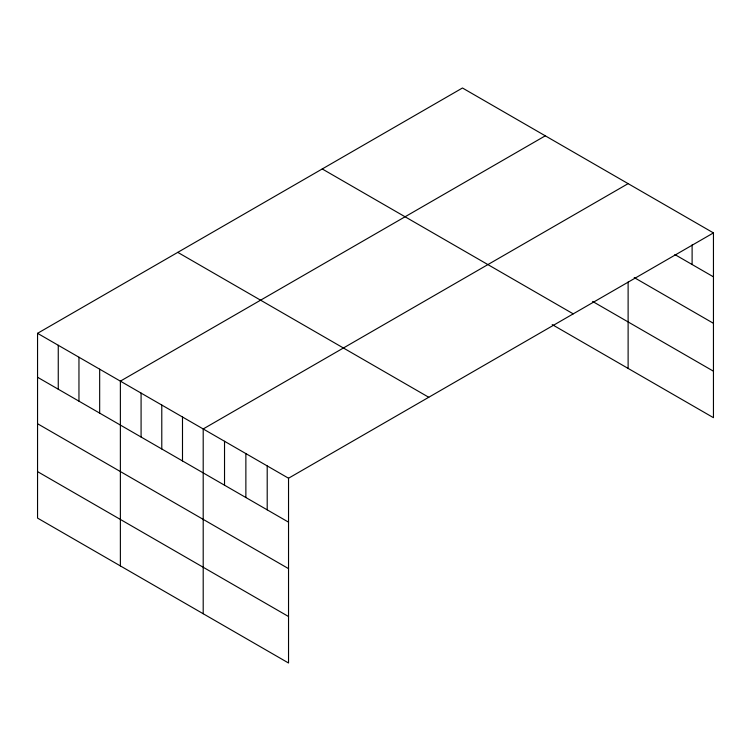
<?xml version="1.0" encoding="UTF-8"?>
<svg xmlns="http://www.w3.org/2000/svg" width="751" height="751" viewBox="0 0 751 751"><rect width="100%" height="100%" fill="white"/><g stroke="black" fill="none" stroke-linecap="round" stroke-linejoin="round"><path stroke-width="1.13" d="M713.45 232.904L288.534 478.227L288.534 663.002L37.55 518.096L37.55 333.322L462.466 87.998L713.45 232.904L713.45 417.678L552.192 324.582M545.292 135.818L120.376 381.142L120.376 565.916M628.118 183.638L203.202 428.952L203.202 613.736M674.849 254.551L713.45 276.837M634.21 277.57L713.45 323.315M592.614 301.442L713.45 371.201M322.245 168.956L573.229 313.862M177.771 252.364L428.755 397.27M37.55 333.322L288.534 478.227M37.55 377.255L288.534 522.161M37.55 423.733L288.534 568.638M37.55 471.619L288.534 616.524M692.112 244.864L692.112 264.521M628.118 282.029L628.118 368.412M267.206 465.911L267.206 509.845M245.868 453.595L245.868 497.528M224.53 441.269L224.53 485.212M182.493 417.002L182.493 460.936M161.784 405.042L161.784 448.985M141.085 393.092L141.085 437.026M99.667 369.182L99.667 413.116M78.958 357.232L78.958 401.165M58.259 345.272L58.259 389.206"/></g></svg>
